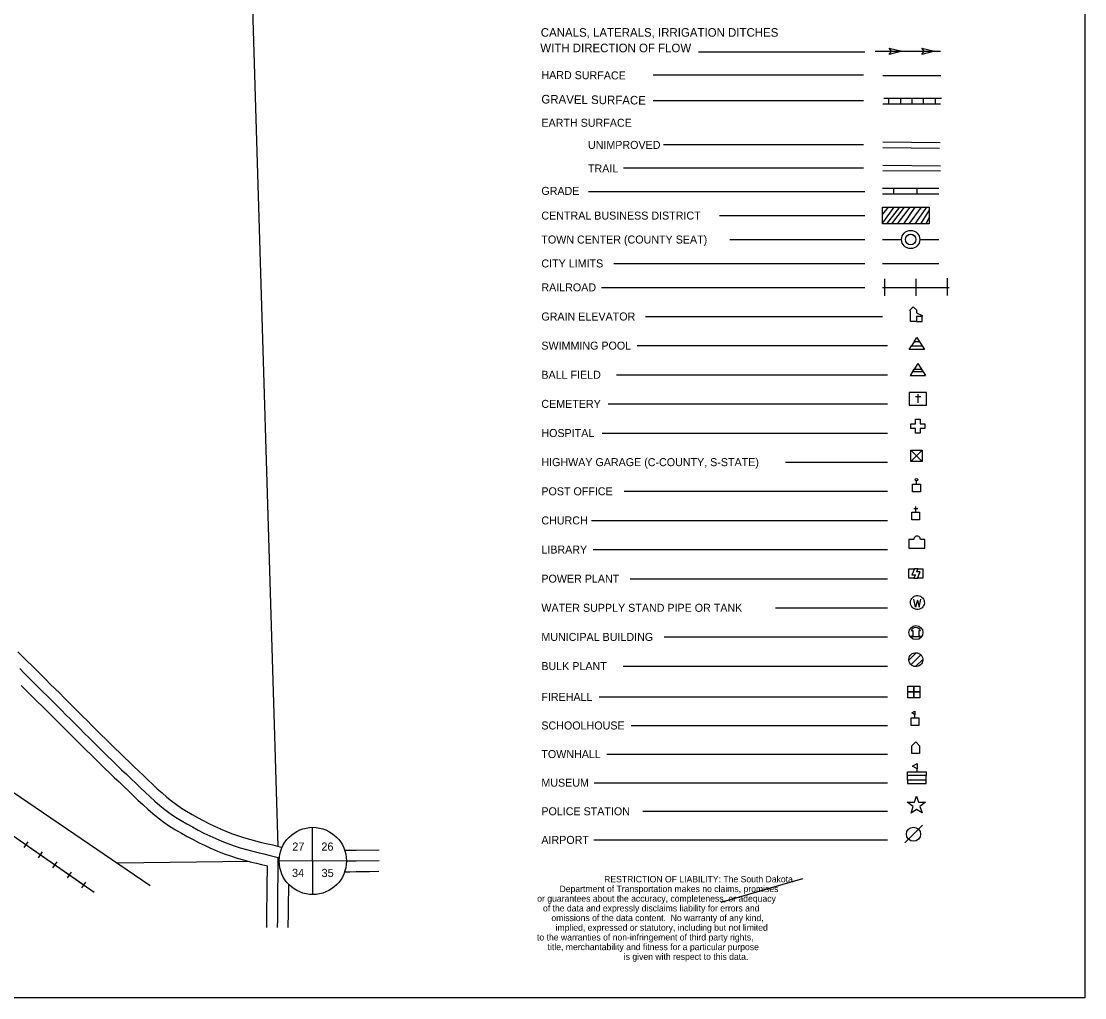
# Model space of a CAD drawing. Extents: x 2173876 to 2182644, y 16447323 to 16453614.
# Drawn here: x 2179386 to 2182644, y 16447386 to 16450378 of the extents above; entities that cross this region are included whole.
import ezdxf

# ---------------------------------------------------------------- set-up
doc = ezdxf.new("R2010")
doc.units = 0
for name, color, linetype in [('L10', 7, 'Continuous'), ('L11', 7, 'Continuous'), ('L13', 7, 'Continuous'), ('L16', 7, 'Continuous'), ('L17', 7, 'Continuous'), ('L18', 7, 'Continuous'), ('L2', 7, 'Continuous'), ('L24', 7, 'Continuous'), ('L25', 7, 'Continuous'), ('L3', 7, 'Continuous'), ('L5', 7, 'Continuous'), ('L6', 7, 'Continuous'), ('L8', 7, 'Continuous')]:
    doc.layers.add(name, color=color, linetype=linetype)

msp = doc.modelspace()

# ---------------------------------------------------------------- linework, layer by layer
at = {"layer": 'L11'}
for p, q in [((2182031.1, 16449536.5), (2182031.1, 16449589)), ((2182127.3, 16449536.5), (2182127.3, 16449589)), ((2182223.6, 16449538.3), (2182223.6, 16449590.8)), ((2177719.4, 16449131.1), (2179781, 16447730)), ((2181530, 16447679.1), (2181780.8, 16447751.5))]:
    msp.add_line(p, q, dxfattribs=at)
msp.add_lwpolyline([(2182024.1, 16449562.8), (2182228.8, 16449562.8)], dxfattribs=at)
at = {"layer": 'L13'}
msp.add_line((2182001.6, 16450286.4), (2182201.6, 16450286.4), dxfattribs=at)
for points in [[(2174352.1, 16453413.6), (2182644, 16453413.6), (2182644, 16447386.3), (2174352.1, 16447386.3)], [(2182045.1, 16450296.1), (2182083.3, 16450286.4), (2182045.1, 16450276.1), (2182051.6, 16450286.4)], [(2182145.1, 16450296.1), (2182183.4, 16450286.4), (2182145.1, 16450276.1), (2182151.6, 16450286.4)]]:
    msp.add_lwpolyline(points, close=True, dxfattribs=at)
at = {"layer": 'L16'}
for p, q in [((2182024.1, 16449867.1), (2182197.3, 16449867.1)), ((2182059.1, 16449849.6), (2182059.1, 16449867.1)), ((2182130.8, 16449849.6), (2182130.8, 16449867.1))]:
    msp.add_line(p, q, dxfattribs=at)
msp.add_lwpolyline([(2182024.1, 16449849.6), (2182197.3, 16449849.6)], dxfattribs=at)
at = {"layer": 'L17'}
for p, q in [((2182025.9, 16450008.3), (2182200.9, 16450006.6)), ((2182025.7, 16449990.8), (2182199.2, 16449989.1)), ((2182130.2, 16449491.7), (2182130.4, 16449492)), ((2182128.7, 16449458.4), (2182145.6, 16449458.4)), ((2182145.6, 16449458.4), (2182145.6, 16449473.3)), ((2182121, 16449395.7), (2182113.4, 16449383.8)), ((2182138.1, 16449395.7), (2182145.7, 16449383.8)), ((2182132.4, 16449329.4), (2182109, 16449293)), ((2182132.4, 16449329.4), (2182155.9, 16449293.1)), ((2182109, 16449293), (2182155.9, 16449293.1)), ((2182126, 16449228.6), (2182141.5, 16449228.7)), ((2182133.5, 16449208.7), (2182133.5, 16449235.1)), ((2182111.2, 16449144.3), (2182111.2, 16449144.3)), ((2182125.6, 16449158.7), (2182125.6, 16449158.7)), ((2182111, 16449028.8), (2182146.3, 16449063.7)), ((2182111, 16449063.7), (2182146.3, 16449028.8)), ((2182128.6, 16448959.8), (2182128.6, 16448969.9)), ((2182120.5, 16448884.9), (2182132.5, 16448884.9)), ((2182126.4, 16448874.2), (2182126.4, 16448891.2)), ((2182140.7, 16448790.4), (2182140.6, 16448790.4)), ((2182120.7, 16448671.8), (2182131.5, 16448671.8)), ((2182133.1, 16448700.5), (2182122.3, 16448700.5)), ((2182125.9, 16448583.1), (2182120.9, 16448607.5)), ((2182136.8, 16448583.1), (2182142.3, 16448607)), ((2182131.3, 16448604.5), (2182125.9, 16448583.1)), ((2182131.3, 16448604.5), (2182136.8, 16448583.1)), ((2182118.3, 16448510.7), (2182112.3, 16448510.7)), ((2182112.3, 16448510.7), (2182112.3, 16448510.6)), ((2182118.3, 16448494.7), (2182118.3, 16448510.7)), ((2182140.7, 16448510.7), (2182135.3, 16448510.7)), ((2182135.3, 16448510.7), (2182135.3, 16448494.7)), ((2182140.5, 16448510.7), (2182140.6, 16448510.8)), ((2182114.3, 16448494.7), (2182114.4, 16448494.7)), ((2182114.3, 16448492.3), (2182114.3, 16448494.7)), ((2182114.3, 16448494.7), (2182118.3, 16448494.7)), ((2182139.2, 16448492.3), (2182114.3, 16448492.3)), ((2182135.3, 16448494.7), (2182139.2, 16448494.7)), ((2182139.2, 16448494.7), (2182139.2, 16448492.3)), ((2182105.1, 16448420.2), (2182128, 16448443.1)), ((2182111.6, 16448406.7), (2182142, 16448436.6)), ((2182126, 16448400.8), (2182148, 16448422.7)), ((2182123.9, 16448244), (2182123.9, 16448253)), ((2182130.2, 16448078.6), (2182130.2, 16448087.2)), ((2182100.7, 16448078.4), (2182100.8, 16448078.6)), ((2182100.7, 16448053.2), (2182100.7, 16448067.7)), ((2182093, 16447860.9), (2182147.3, 16447915.2))]:
    msp.add_line(p, q, dxfattribs=at)
for points in [[(2182107.2, 16449491.7), (2182118.7, 16449503.2), (2182130.6, 16449491.7), (2182128.2, 16449491.7), (2182128.2, 16449484.5), (2182145.6, 16449476.3), (2182145.6, 16449473.3), (2182128.7, 16449473.3), (2182128.7, 16449458.4), (2182109.7, 16449458.4), (2182109.7, 16449491.7)], [(2182129.5, 16449409.2), (2182138.1, 16449395.7), (2182121, 16449395.7)], [(2182113.4, 16449383.8), (2182145.7, 16449383.8), (2182152.9, 16449372.3), (2182106.1, 16449372.3)], [(2182121.5, 16449312.5), (2182143.3, 16449312.5), (2182148.8, 16449304), (2182116.1, 16449304)], [(2182106.1, 16449202.2), (2182158.9, 16449202.3), (2182158.9, 16449241.1), (2182106.1, 16449241.1)], [(2182111.2, 16449144.3), (2182125.6, 16449144.3), (2182125.6, 16449158.7), (2182140, 16449158.7), (2182140, 16449144.3), (2182154.5, 16449144.3), (2182154.5, 16449130.4), (2182140, 16449130.4), (2182140, 16449115.9), (2182125.6, 16449115.9), (2182125.6, 16449130.3), (2182111.2, 16449130.3)], [(2182111, 16449028.8), (2182111, 16449063.7), (2182146.3, 16449063.7), (2182146.3, 16449028.8)], [(2182116.6, 16448936.4), (2182116.6, 16448959.8), (2182140.5, 16448959.8), (2182140.5, 16448936.4)], [(2182114.7, 16448850.3), (2182114.7, 16448874.2), (2182138.1, 16448874.2), (2182138.1, 16448850.3)], [(2182105.2, 16448700.5), (2182122.3, 16448700.5), (2182114.7, 16448681.7), (2182125.1, 16448681.7), (2182120.7, 16448671.8), (2182105.2, 16448671.8)], [(2182133.1, 16448700.5), (2182147.8, 16448700.5), (2182147.8, 16448671.8), (2182131.5, 16448671.8), (2182139.4, 16448691.3), (2182129.1, 16448691.3)], [(2182102.4, 16448323.3), (2182102.4, 16448341.3), (2182120.3, 16448341.3), (2182120.3, 16448323.3)], [(2182102.4, 16448305.4), (2182102.4, 16448323.3), (2182120.3, 16448323.3), (2182120.4, 16448305.4)], [(2182120.3, 16448323.3), (2182120.3, 16448341.3), (2182138.8, 16448341.3), (2182138.8, 16448323.3)], [(2182120.4, 16448305.4), (2182120.3, 16448323.3), (2182138.8, 16448323.3), (2182138.8, 16448305.4)], [(2182114.5, 16448258.9), (2182123.9, 16448264.4), (2182123.9, 16448253)], [(2182112, 16448220.1), (2182112, 16448244), (2182135.9, 16448244), (2182135.9, 16448220.1)], [(2182114, 16448135.1), (2182114, 16448158.5), (2182126.4, 16448170.5), (2182137.9, 16448158.5), (2182137.9, 16448135.1)], [(2182116.3, 16448096.1), (2182130.2, 16448104.3), (2182130.2, 16448087.2)], [(2182100.7, 16448078.6), (2182158.5, 16448078.6), (2182158.6, 16448067.7), (2182100.7, 16448067.7)], [(2182100.7, 16448042.7), (2182158.6, 16448042.7), (2182158.6, 16448053.2), (2182100.7, 16448053.2)], [(2182100, 16447985.4), (2182122.4, 16447985.4), (2182128.3, 16448003.8), (2182134.8, 16447985.4), (2182156.2, 16447985.4), (2182138.8, 16447972), (2182145.8, 16447952.5), (2182128.3, 16447963.5), (2182111.9, 16447951.5), (2182117.9, 16447971.9)]]:
    msp.add_lwpolyline(points, close=True, dxfattribs=at)
for points in [[(2182120.2, 16448790.4), (2182105.1, 16448790.4), (2182105.1, 16448763.5), (2182154.1, 16448763.6), (2182154.1, 16448790.4), (2182140.7, 16448790.4)], [(2182158.6, 16448053.2), (2182158.6, 16448067.7)]]:
    msp.add_lwpolyline(points, dxfattribs=at)
for centre, radius in [((2182110.7, 16449709.4), 16.1), ((2182128.6, 16448973.6), 3.74), ((2182126.9, 16448505), 21.4), ((2182119.4, 16447887.3), 21.7)]:
    msp.add_circle(centre, radius, dxfattribs=at)
for centre, radius, start, end in [((2182130.4, 16448790.7), 10.2, 358.3998, 181.5408), ((2182126.5, 16448505.9), 14.9, 18.8132, 161.5784)]:
    msp.add_arc(centre, radius, start, end, dxfattribs=at)
for centre in [(2182131.3, 16448597), (2182126.5, 16448422.2)]:
    msp.add_ellipse(centre, major_axis=(10.7, -18.5), ratio=0.99935, dxfattribs=at)
at = {"layer": 'L18'}
for p, q in [((2174876.8, 16450997.5), (2179609.4, 16447710)), ((2179394.3, 16447846.2), (2179406.7, 16447864)), ((2179438.7, 16447815.4), (2179451, 16447833.1)), ((2179483, 16447784.6), (2179495.4, 16447802.3)), ((2179527.4, 16447753.8), (2179539.7, 16447771.5)), ((2179571.7, 16447723), (2179584.1, 16447740.7))]:
    msp.add_line(p, q, dxfattribs=at)
for points in [[(2177709.7, 16449029.6), (2179577.9, 16447731.9)], [(2179375.6, 16448446.3), (2179390.1, 16448432.2), (2179404.3, 16448418), (2179418.5, 16448403.8), (2179432.5, 16448389.5), (2179446.5, 16448375.6), (2179460.8, 16448361.4), (2179474.8, 16448347.4), (2179503.5, 16448319.3), (2179517.6, 16448305.2), (2179531.9, 16448291.1), (2179546.3, 16448276.6), (2179560, 16448262.5), (2179574.2, 16448248.4), (2179588.3, 16448234.2), (2179602.3, 16448220.3), (2179616.4, 16448206.4), (2179630.9, 16448192.3), (2179645, 16448178.3), (2179659.2, 16448164.3), (2179673.5, 16448150.4), (2179687.8, 16448136.4), (2179702, 16448122.6), (2179716.2, 16448108.9), (2179730.7, 16448095.2), (2179745.4, 16448081.3), (2179759.9, 16448067.4), (2179774.1, 16448053.5), (2179788.5, 16448039.8), (2179802.7, 16448026.5), (2179817.1, 16448013.6), (2179831.5, 16448001.2), (2179846.2, 16447989.3), (2179861.3, 16447978), (2179876.5, 16447967.5), (2179892.5, 16447957.6), (2179909, 16447948), (2179926.1, 16447938.5), (2179943.3, 16447929.3), (2179960.3, 16447920.5), (2179977.9, 16447912.1), (2179995.8, 16447903.5)], [(2179385.7, 16448343), (2179399.9, 16448328.8), (2179414.3, 16448314.6), (2179428.4, 16448300.5), (2179457, 16448272.4), (2179471.1, 16448258.4), (2179485.4, 16448244.3), (2179499.2, 16448230.4), (2179513.1, 16448216.1), (2179527.6, 16448201.7), (2179541.6, 16448187.6), (2179555.8, 16448173.4), (2179570.3, 16448159.2), (2179584.5, 16448145.3), (2179598.6, 16448131.3), (2179613, 16448117.2), (2179627.4, 16448103.1), (2179641.7, 16448089.1), (2179656.2, 16448075.1), (2179670.6, 16448061.2), (2179685.3, 16448047.3), (2179699.8, 16448033.6), (2179714, 16448019.9), (2179728.4, 16448006), (2179743.2, 16447991.8), (2179758.1, 16447977.9), (2179773.4, 16447964.1), (2179789.2, 16447950.5), (2179805.7, 16447937.2), (2179822.8, 16447924.4), (2179840.3, 16447912.3), (2179858.6, 16447901), (2179876.4, 16447890.6), (2179894.5, 16447880.6), (2179912.5, 16447870.9), (2179930.9, 16447861.4), (2179949.5, 16447852.5), (2179967.4, 16447844)], [(2179994.7, 16447904), (2180012.5, 16447896.3), (2180030.1, 16447889.5), (2180048.2, 16447883.2), (2180066.3, 16447877.2), (2180084.6, 16447871.9), (2180103.2, 16447866.9), (2180122.1, 16447862.4), (2180136.6, 16447859), (2180156.6, 16447854.3), (2180184.7, 16447846.8)], [(2179968.5, 16447843.5), (2179987.5, 16447835.2), (2180007.3, 16447827.6), (2180027, 16447820.7), (2180046.8, 16447814.2), (2180066.8, 16447808.4), (2180087, 16447802.9), (2180107, 16447798.2), (2180121.5, 16447794.8), (2180140.1, 16447790.3)], [(2180376.8, 16447838.5), (2180391.5, 16447838.5), (2180411.4, 16447838.8), (2180482.6, 16447839.7)], [(2180138, 16447601.2), (2180138.4, 16447628.4), (2180138.6, 16447648.2), (2180138.6, 16447668.2), (2180138.9, 16447688.4), (2180139.1, 16447708.4), (2180139.3, 16447728.4), (2180139.6, 16447748.3), (2180139.8, 16447768.3), (2180140.1, 16447790.3)], [(2180376.9, 16447772.5), (2180392.1, 16447772.5), (2180412.2, 16447772.8), (2180432.3, 16447773), (2180452.4, 16447773.4), (2180481.5, 16447773.9)], [(2180204, 16447601.6), (2180204.6, 16447647.8), (2180204.6, 16447667.8), (2180204.8, 16447687.6), (2180205.1, 16447707.6), (2180205.4, 16447733.2)]]:
    msp.add_lwpolyline(points, dxfattribs=at)
for radius in [28, 16.2]:
    msp.add_circle((2182110.7, 16449709.4), radius, dxfattribs=at)
at = {"layer": 'L2'}
for p, q in [((2180093.3, 16450458.6), (2180171.6, 16447850.3)), ((2182024.1, 16449636.1), (2182197.3, 16449636.1)), ((2180084, 16447803.5), (2179680.6, 16447798.2))]:
    msp.add_line(p, q, dxfattribs=at)
at = {"layer": 'L24'}
for p, q in [((2181460.8, 16450284.8), (2181969.8, 16450284.8)), ((2181322.3, 16450213.7), (2181966.3, 16450213.7)), ((2181322.3, 16450134.9), (2181966.3, 16450134.9)), ((2181353.8, 16450000.3), (2181966.3, 16450000.3)), ((2181230.8, 16449929.3), (2181966.3, 16449929.3)), ((2181123.5, 16449856), (2181969.8, 16449856)), ((2181525, 16449782.7), (2181969.8, 16449782.7)), ((2181556.6, 16449709.4), (2181969.8, 16449709.4)), ((2181201.4, 16449636.1), (2181969.8, 16449636.1)), ((2181163.1, 16449562.8), (2181969.8, 16449562.8)), ((2181298.3, 16449473.5), (2182024.1, 16449473.5)), ((2181273.2, 16449384.2), (2182039.8, 16449384.2)), ((2181209.9, 16449295), (2182039.8, 16449295)), ((2181183.7, 16449205.7), (2182039.8, 16449205.7)), ((2181165.8, 16449116.5), (2182039.8, 16449116.5)), ((2181726.8, 16449027.2), (2182039.8, 16449027.2)), ((2181232.6, 16448938), (2182039.8, 16448938)), ((2181132.4, 16448848.7), (2182039.8, 16448848.7)), ((2181138.3, 16448759.5), (2182039.8, 16448759.5)), ((2181251.7, 16448670.2), (2182039.8, 16448670.2)), ((2181696.3, 16448581), (2182039.8, 16448581)), ((2181355, 16448491.7), (2182039.8, 16448491.7)), ((2181229.6, 16448402.5), (2182039.8, 16448402.5)), ((2181156.8, 16448308), (2182039.8, 16448308)), ((2181254.7, 16448220.5), (2182039.8, 16448220.5)), ((2181179.5, 16448132.8), (2182039.8, 16448132.8)), ((2181141.3, 16448045.2), (2182039.8, 16448045.2)), ((2181290.5, 16447957.5), (2182039.8, 16447957.5)), ((2181140.1, 16447869.8), (2182039.8, 16447869.9))]:
    msp.add_line(p, q, dxfattribs=at)
at = {"layer": 'L25'}
for p, q in [((2182059.1, 16449808), (2182024.1, 16449760.8)), ((2182041.6, 16449808), (2182024.1, 16449787)), ((2182076.6, 16449808), (2182036.3, 16449757.3)), ((2182090.6, 16449808), (2182052.1, 16449757.3)), ((2182108.1, 16449808), (2182069.6, 16449757.3)), ((2182123.8, 16449808), (2182088.8, 16449757.3)), ((2182143.1, 16449808), (2182104.6, 16449757.3)), ((2182158.8, 16449808), (2182123.8, 16449757.3)), ((2182167.6, 16449799.3), (2182141.3, 16449757.3)), ((2182167.6, 16449776.5), (2182157.1, 16449757.3))]:
    msp.add_line(p, q, dxfattribs=at)
msp.add_lwpolyline([(2182024.1, 16449757.3), (2182024.1, 16449808), (2182167.6, 16449808), (2182167.6, 16449757.3)], close=True, dxfattribs=at)
at = {"layer": 'L3'}
for p, q in [((2182025.8, 16450211.5), (2182202.8, 16450211.5)), ((2182024.1, 16449709.4), (2182082.7, 16449709.4)), ((2182138.7, 16449709.4), (2182197.3, 16449709.4))]:
    msp.add_line(p, q, dxfattribs=at)
for points in [[(2179381, 16448394.7), (2179395, 16448380.5), (2179409.1, 16448366.3), (2179423.2, 16448352.2), (2179437.5, 16448338), (2179451.6, 16448324), (2179465.9, 16448309.9), (2179480.2, 16448295.8), (2179494.3, 16448281.8), (2179508.7, 16448267.7), (2179522.7, 16448253.5), (2179536.6, 16448239.3), (2179550.9, 16448225), (2179565, 16448210.9), (2179579, 16448196.8), (2179593.4, 16448182.8), (2179607.7, 16448168.8), (2179621.8, 16448154.8), (2179636.1, 16448140.7), (2179650.4, 16448126.8), (2179664.8, 16448112.8), (2179679.1, 16448098.8), (2179693.4, 16448085), (2179708, 16448071.2), (2179722.6, 16448057.4), (2179736.9, 16448043.6), (2179751.3, 16448029.8), (2179765.8, 16448015.8), (2179780.4, 16448002.2), (2179795.3, 16447988.8), (2179810.4, 16447975.8), (2179826, 16447963.3), (2179842, 16447951.2), (2179858.4, 16447939.9), (2179875.5, 16447929.3), (2179892.7, 16447919.3), (2179910.3, 16447909.6), (2179927.9, 16447900.1), (2179945.6, 16447890.9), (2179963.7, 16447882.3), (2179981.6, 16447873.7)], [(2179981.6, 16447873.7), (2180000, 16447865.8), (2180018.7, 16447858.5), (2180037.6, 16447851.9), (2180056.5, 16447845.7), (2180075.7, 16447840.2), (2180095.1, 16447834.9), (2180114.6, 16447830.3), (2180129, 16447826.9), (2180148.5, 16447822.3), (2180172.7, 16447815.8)], [(2180171, 16447601.4), (2180171.4, 16447628), (2180171.6, 16447648), (2180171.6, 16447668), (2180171.9, 16447688), (2180172.1, 16447708), (2180172.3, 16447728), (2180172.6, 16447747.9), (2180172.8, 16447767.9), (2180173.1, 16447787.3), (2180173.1, 16447791.1), (2180172.8, 16447807.9), (2180172.7, 16447815.8)], [(2180382.3, 16447805.4), (2180411.8, 16447805.8), (2180482.1, 16447806.7)]]:
    msp.add_lwpolyline(points, dxfattribs=at)
at = {"layer": 'L5'}
for p, q in [((2182028.6, 16450142.9), (2182205.3, 16450142.9)), ((2182043.3, 16450125.4), (2182043.3, 16450142.9)), ((2182080.1, 16450125.4), (2182080.1, 16450142.9)), ((2182115.1, 16450125.4), (2182115.1, 16450142.9)), ((2182150.1, 16450125.4), (2182150.1, 16450142.9)), ((2182186.8, 16450125.4), (2182186.8, 16450142.9)), ((2182025.8, 16450125.4), (2182202.6, 16450125.4))]:
    msp.add_line(p, q, dxfattribs=at)
at = {"layer": 'L6'}
for p, q in [((2182025.7, 16449921.3), (2182202.5, 16449919.5)), ((2182025.9, 16449937.3), (2182202.6, 16449935.5))]:
    msp.add_line(p, q, dxfattribs=at)
at = {"layer": 'L8'}
for p, q in [((2180278.7, 16447702.2), (2180277.7, 16447908.5)), ((2180382.3, 16447805.9), (2180176, 16447804.9))]:
    msp.add_line(p, q, dxfattribs=at)
msp.add_circle((2180279.1, 16447805.3), 103.1, dxfattribs=at)

# ---------------------------------------------------------------- texts
at = {"layer": 'L10'}
for s, p in [('27', (2180216.1, 16447836.9)), ('26', (2180305.2, 16447836.9)), ('34', (2180215.3, 16447756.2)), ('35', (2180305.9, 16447756.2))]:
    msp.add_text(s, height=25, dxfattribs=at).set_placement(p)
at = {"layer": 'L13'}
for s, p in [('RESTRICTION OF LIABILITY: The South Dakota ', (2181171.6, 16447739.7)), ('Department of Transportation makes no claims, promises', (2181034.9, 16447710)), ('or guarantees about the accuracy, completeness, or adequacy ', (2180966.6, 16447680.4)), ('of the data and expressly disclaims liability for errors and ', (2180984.2, 16447650.7)), ('omissions of the data content.  No warranty of any kind, ', (2181010, 16447621.1)), ('implied, expressed or statutory, including but not limited ', (2181022.8, 16447591.4)), ('to the warranties of non-infringement of third party rights, ', (2180965.8, 16447561.7)), ('title, merchantability and fitness for a particular purpose ', (2180998.4, 16447532.1)), ('is given with respect to this data.', (2181231.6, 16447502.4))]:
    msp.add_text(s, height=19.747, dxfattribs=at).set_placement(p)
at = {"layer": 'L24'}
for s, height, rotation, p in [('CANALS, LATERALS, IRRIGATION DITCHES', 26.26, 0.0004, (2180977.5, 16450330.7)), ('WITH DIRECTION OF FLOW', 26.26, 0.0004, (2180976, 16450283.2)), ('HARD SURFACE', 24.507, 359.6283, (2180979.3, 16450201.4)), ('GRAVEL SURFACE', 26.261, 359.3602, (2180979.2, 16450126.3)), ('EARTH SURFACE', 24.51, 0.0001, (2180979.5, 16450054.8)), ('UNIMPROVED', 24.51, 0.0001, (2181122, 16449987)), ('TRAIL', 24.51, 0.0001, (2181122, 16449914.8)), ('GRADE', 24.51, 0.0005, (2180979.3, 16449846.1)), ('CENTRAL BUSINESS DISTRICT', 24.51, 0.0005, (2180979.3, 16449770.4)), ('TOWN CENTER (COUNTY SEAT)', 24.51, 0.0005, (2180979.3, 16449697.1)), ('CITY LIMITS', 24.51, 0.0005, (2180979.3, 16449623.8)), ('RAILROAD', 24.51, 0.0005, (2180979.3, 16449550.5)), ('GRAIN ELEVATOR', 24.51, 0.0001, (2180979.3, 16449461.2)), ('SWIMMING POOL', 24.51, 0.0005, (2180979.3, 16449372)), ('BALL FIELD', 24.51, 0.0005, (2180979.3, 16449282.7)), ('CEMETERY', 24.51, 0.0005, (2180979.3, 16449193.5)), ('HOSPITAL', 24.51, 0.0005, (2180979.3, 16449104.2)), ('HIGHWAY GARAGE (C-COUNTY, S-STATE)', 24.51, 0.0005, (2180979.3, 16449015)), ('POST OFFICE', 24.51, 0.0005, (2180979.3, 16448925.7)), ('CHURCH', 24.51, 0.0005, (2180979.3, 16448836.5)), ('LIBRARY', 24.51, 0.0005, (2180979.3, 16448747.2)), ('POWER PLANT', 24.51, 0.0005, (2180979.3, 16448658)), ('WATER SUPPLY STAND PIPE OR TANK', 24.51, 0.0005, (2180979.3, 16448568.7)), ('MUNICIPAL BUILDING', 24.51, 0.0005, (2180979.3, 16448479.5)), ('BULK PLANT', 24.51, 0.0005, (2180979.3, 16448390.2)), ('FIREHALL', 24.51, 0.0005, (2180979.3, 16448295.7)), ('SCHOOLHOUSE', 24.51, 0.0005, (2180979.3, 16448208.2)), ('TOWNHALL', 24.51, 0.0005, (2180979.3, 16448120.6)), ('MUSEUM', 24.51, 0.0005, (2180979.3, 16448032.9)), ('POLICE STATION', 24.51, 0.0005, (2180979.3, 16447945.3)), ('AIRPORT', 24.51, 0.0005, (2180979.3, 16447857.6))]:
    msp.add_text(s, height=height, rotation=rotation, dxfattribs=at).set_placement(p)

doc.saveas('drawing.dxf')
